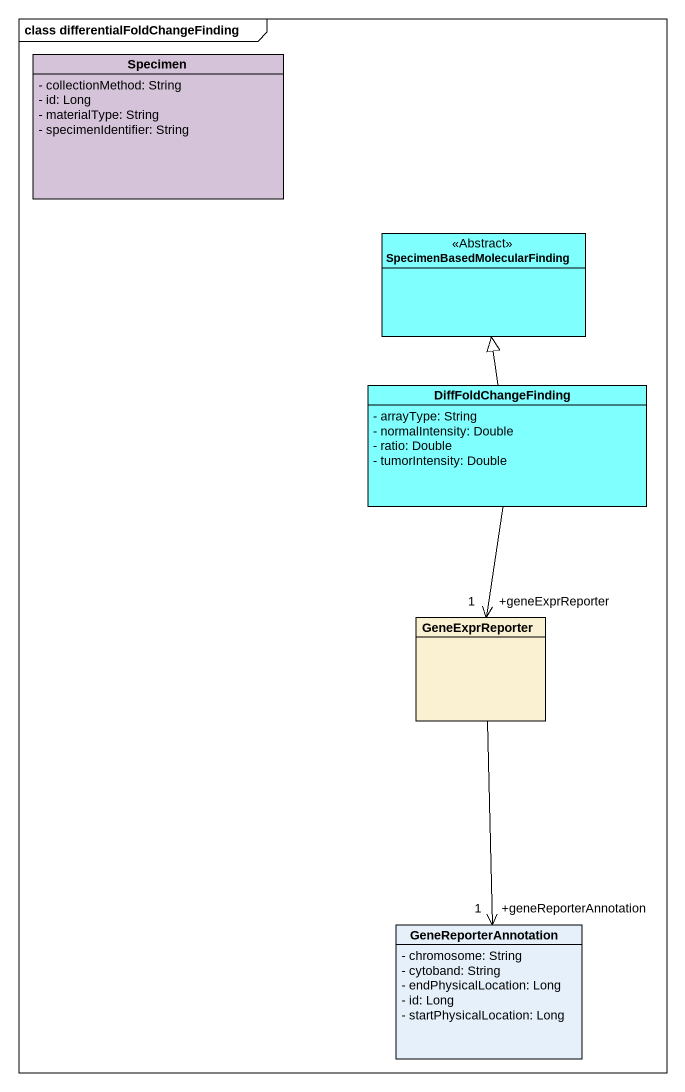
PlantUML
@startuml
mainframe class differentialFoldChangeFinding
hide circle
hide empty members
skinparam classAttributeIconSize 0
class Specimen #D4C3D9 {
  - collectionMethod: String
  - id: Long
  - materialType: String
  - specimenIdentifier: String
}
class "SpecimenBasedMolecularFinding" as SpecimenBasedMolecularFindin <<Abstract>> #80FFFF
class DiffFoldChangeFinding #80FFFF {
  - arrayType: String
  - normalIntensity: Double
  - ratio: Double
  - tumorIntensity: Double
}
class GeneExprReporter #FAF0D2
class GeneReporterAnnotation {
  - chromosome: String
  - cytoband: String
  - endPhysicalLocation: Long
  - id: Long
  - startPhysicalLocation: Long
}
DiffFoldChangeFinding -up-|> SpecimenBasedMolecularFindin
DiffFoldChangeFinding --> "+geneExprReporter\n1" GeneExprReporter
GeneExprReporter --> "+geneReporterAnnotation\n1" GeneReporterAnnotation
@enduml
